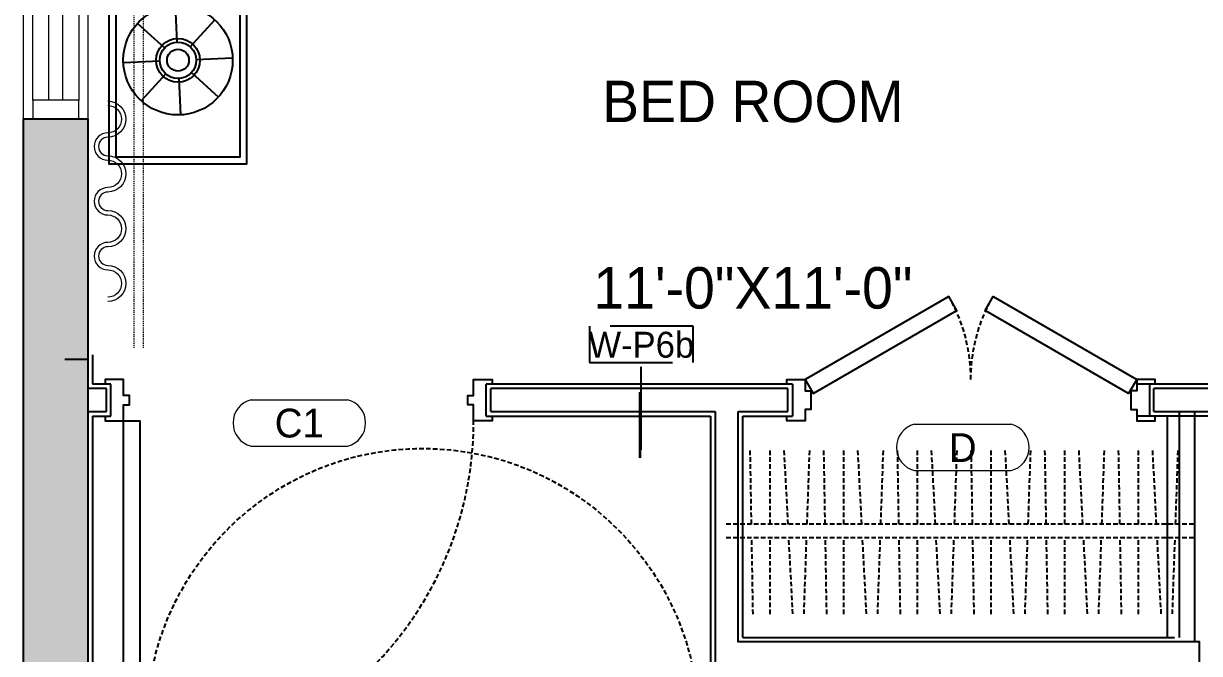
# Model space of a CAD drawing. Header units: inches. Extents: x 0 to 2865, y 0 to 4378.
# Drawn here: x 1076.5 to 1204.3, y 1453.7 to 1522.1 of the extents above; entities that cross this region are included whole.
import ezdxf
from ezdxf.enums import TextEntityAlignment as Align

# ---------------------------------------------------------------- set-up
doc = ezdxf.new("R2010")
doc.units = ezdxf.units.IN
for name, pattern in [('22-016_Xref_2ND-6TH Floor Plan$0$DASHED', [0.75, 0.5, -0.25]), ('22-016_Xref_2ND-6TH Floor Plan$0$HIDDEN', [0.375, 0.25, -0.125]), ('DASHED', [0.75, 0.5, -0.25]), ('HIDDEN', [0.375, 0.25, -0.125])]:
    doc.linetypes.add(name, pattern=pattern)
for name, color, linetype in [('22-016_Xref_2ND-6TH Floor Plan$0$ANNO-TAG-DOOR', 2, 'Continuous'), ('22-016_Xref_2ND-6TH Floor Plan$0$DOOR', 4, 'Continuous'), ('22-016_Xref_2ND-6TH Floor Plan$0$DOOR-FINE', 250, 'DASHED'), ('22-016_Xref_2ND-6TH Floor Plan$0$FURNITURE-LIGHT', 252, 'DASHED'), ('22-016_Xref_2ND-6TH Floor Plan$0$HIDE_X', 252, '22-016_Xref_2ND-6TH Floor Plan$0$HIDDEN'), ('22-016_Xref_2ND-6TH Floor Plan$0$WALL-INTERIOR', 6, 'Continuous'), ('22-016_Xref_2ND-6TH Floor Plan$0$WALL-STUD', 5, 'Continuous'), ('A-WALL-EXTR', 2, 'Continuous'), ('I-FURN', 8, 'Continuous'), ('I-Furn Text', 7, 'Continuous'), ('I-GLAZ', 6, 'Continuous'), ('WALL', 4, 'Continuous')]:
    doc.layers.add(name, color=color, linetype=linetype)
doc.layers.add('A-WALL', color=113, linetype='Continuous', lineweight=9)
doc.styles.add('1 by 8 new', font='GOTHIC.TTF', dxfattribs={"height": 4.5})
doc.styles.add('22-016_Xref_2ND-6TH Floor Plan$0$MAT-TAG', font='GOTHIC.TTF')

# ---------------------------------------------------------------- blocks, each defined once
blk = doc.blocks.new('BED')
at = {"layer": 'I-FURN', "transparency": 33554687}
h = blk.add_hatch(color=256, dxfattribs=at)
edge = h.paths.add_edge_path()
edge.add_ellipse((-40.13340545339418, -5.179312144535743), major_axis=(15.58408863954086, 15.58408863954083), ratio=0.9999999999998601, start_angle=281.63393075534776, end_angle=315.0978341324132, ccw=False)
edge.add_ellipse((-79.48608896645567, 6.57775249017277), major_axis=(-44.19450264213356, 44.19450264213366), ratio=0.9999999999997735, start_angle=202.5392429386608, end_angle=214.1925219491154)
h = blk.add_hatch(color=256, dxfattribs=at)
edge = h.paths.add_edge_path()
edge.add_ellipse((82.8400841603002, -25.50388626169206), major_axis=(-44.19450264210435, 44.19450264210443), ratio=0.9999999999993399, start_angle=30.31826891564059, end_angle=41.97154792606656)
edge.add_ellipse((42.2581928801668, -19.18151577026492), major_axis=(-15.5840886395407, 15.58408863954074), ratio=0.9999999999999475, start_angle=19.412956732346686, end_angle=52.87686010932521, ccw=False)
for p, q in [((-42.84299019888749, -6.031982867865736), (-43.02951411451068, -2.076378131354431)), ((42.84299019889113, -6.03198286785846), (43.02951411451431, -2.076378131347155)), ((-41.41715693743026, -6.545321606889047), (-38.75201433013717, -3.616394348417089)), ((41.4171569374339, -6.545321606881771), (38.75201433014081, -3.616394348409813)), ((-44.21419187031279, -6.67721393247848), (-47.14311912878475, -4.012071325185389)), ((44.21419187031643, -6.677213932471204), (47.14311912878838, -4.012071325178113)), ((-44.72753060933428, -8.10304719393389), (-48.68313534584922, -8.289571109555254)), ((-40.77192587282116, -7.916523278312525), (-36.81632113630803, -7.72999936269116)), ((40.7719258728248, -7.916523278308887), (36.81632113630985, -7.729999362687522)), ((44.72753060933974, -8.103047193926614), (48.68313534585286, -8.289571109547978)), ((-44.08229954472336, -9.474248865361005), (-46.74744215201645, -12.40317612383296)), ((-42.65646628326795, -9.987587604380678), (-42.46994236764658, -13.94319234089562)), ((-41.28526461184083, -9.342356539771572), (-38.35633735336887, -12.00749914706466)), ((41.28526461184447, -9.342356539764296), (38.35633735337251, -12.00749914705739)), ((42.6564662832734, -9.98758760437704), (42.4699423676484, -13.94319234088834)), ((44.08229954472699, -9.47424886535373), (46.74744215202008, -12.40317612382569)), ((29.30252457301015, -76.56771596757471), (-29.53781469260809, -76.56771607310475))]:
    blk.add_line(p, q, dxfattribs=at)
for points in [[(30.00000000000034, 9.094947017729282e-13), (-29.99999999999977, 1.364242052659392e-12), (-29.99999999999977, -4.126984126980915), (30.00000000000034, -4.12698412698137)], [(-31.49945648216067, -0.509785236112748), (-53.99999999999966, -0.509785236112748), (-53.99999999999966, -15.50978523611275), (-31.49945648216067, -15.50978523611275)], [(-32.24945648216067, -1.259785236112748), (-53.24999999999966, -1.259785236112748), (-53.24999999999966, -14.75978523611275), (-32.24945648216067, -14.75978523611275)], [(31.49945648216124, -0.5097852361132027), (54.00000000000045, -0.5097852361132027), (54.00000000000045, -15.5097852361132), (31.49945648216124, -15.5097852361132)], [(32.24945648216124, -1.259785236113203), (53.25000000000045, -1.259785236113203), (53.25000000000045, -14.7597852361132), (32.24945648216124, -14.7597852361132)], [(30.00000000000057, -77.58850157534334), (-29.99999999999943, -77.58850157533561), (-29.99999999999977, -4.126984126980915), (30.00000000000034, -4.12698412698137)], [(30.00000000000057, -77.58850157534334), (-29.99999999999943, -77.58850157533561), (-29.99999999999943, -79.99999999999818), (30.00000000000057, -79.99999999999864)]]:
    blk.add_lwpolyline(points, close=True, dxfattribs=at)
for centre, radius in [((-42.74972824107681, -8.009785236125026), 5.940000000497924), ((42.74972824108045, -8.00978523611775), 5.940000000497934), ((-42.74972824107681, -8.009785236125026), 2.37600000019917), ((-42.74972824107681, -8.009785236125026), 1.980000000165975), ((42.74972824108045, -8.00978523611775), 2.376000000199173), ((42.74972824108045, -8.00978523611775), 1.980000000165978), ((-42.74972824107681, -8.009785236125026), 1.188000000099585), ((42.74972824108045, -8.00978523611775), 1.188000000099587)]:
    blk.add_circle(centre, radius, dxfattribs=at)
for centre, radius, start, end in [((-79.48608896645567, 6.577752490158218), 62.50046501884082, 337.5392429675062, 349.1925219301149), ((-40.13340545339418, -5.179312144535743), 22.03922951125872, 326.6339307816924, 0.09783412808068302), ((14.29732386618025, 61.58127291774917), 74.16983031942473, 244.1051374163238, 262.6266274648001), ((-9.496600725120175, 0.2813959061982132), 10.16506761753974, 212.242321466755, 234.7327240634353), ((-23.50899874913705, -8.395362257053876), 6.317151978906221, 354.506931220937, 31.00115229156921), ((-65.5893967356966, -2.686405764818574), 62.50046501884082, 352.8723856237003, 356.9715479605134), ((-8.100783944158707, -9.945069122257792), 6.317151978906221, 2.285957195940157, 38.78017823902326), ((-25.00750545553421, -9.00877625624571), 22.03922951125872, 355.9241832641608, 7.876860115832518), ((6.923956555081986, 6.052799551770931), 15.7163777343684, 230.0100781594712, 270.4110818738097), ((4.608240109839699, 0.5484592739167056), 10.16506761753974, 220.02134745206, 242.5117500576237), ((-56.74194596098062, -2.686405764818574), 62.50046501884082, 353.5972692344646, 356.9715479605134), ((22.05120906756247, 28.66581657881807), 38.33040339653333, 244.7013599602726, 270.4919954027366), ((1.731579927553298, -9.153739509339175), 5.053721583124976, 2.285957195940157, 38.78017823902326), ((-16.16005468084734, -9.00877625624571), 22.03922951125872, 358.300895687622, 7.876860115832518), ((13.45569088454113, 0.5484592739167056), 10.16506761753974, 220.02134745206, 242.5117500576237), ((1.6097178230998, -1.068042130565118), 10.16506761753974, 279.7780667895824, 302.2684693717773), ((10.52427233854576, -14.93037051991178), 6.317151978906221, 123.5096386267922, 160.0038596369334), ((26.91456338705063, -19.18151577025037), 22.03922951125872, 154.4129567395365, 168.0486538025515), ((67.49645466716936, -25.50388626166296), 62.50046501884082, 165.3182689327398, 170.1576576033741), ((16.95334731620142, -1.068042130565118), 10.16506761753974, 279.7780667895824, 302.2684693717773), ((25.86790183164737, -14.93037051991178), 6.317151978906221, 123.5096386267922, 160.0038596369334), ((42.2581928801668, -19.18151577025037), 22.03922951125872, 154.4129567395365, 187.8768601158325), ((82.8400841603002, -25.50388626166296), 62.50046501884082, 165.3182689327398, 176.9715479605135), ((0.5650791867523139, -2.724646134584873), 10.16506761753974, 271.9990408009585, 294.4894434119159), ((7.521290979130185, -17.66601648949199), 6.317151978906221, 115.7306126241778, 152.2248337046104), ((23.18534486324677, -24.09651355502046), 22.03922951125872, 146.6339307816924, 160.1771595901036), ((62.53802837629371, -35.8535781896926), 62.50046501884082, 157.5392429675062, 161.60550070761), ((-24.46935156927759, -11.60980921006421), 6.317151978906221, 295.7306126241778, 332.2248337046104), ((-13.83739369628859, 10.04619940877501), 31.25023250942041, 297.0966054268173, 308.7498844551293), ((-2.67592405284779, -7.191467559902776), 11.01961475562936, 286.1912932477329, 319.6551966384683), ((2.607022389900862, -13.80727786792613), 3.15857598945311, 314.0642937237366, 350.5585147739947), ((10.75337835005519, -15.05035558970758), 5.082533808769868, 171.7996839924949, 194.290086579433), ((18.72723211524169, -9.53606954406041), 13.85831012812964, 200.2180295282298, 230.5721066988012), ((-17.51313977583743, -26.55117956529921), 10.16506761753974, 91.99904080095843, 114.489443411916), ((-48.55739803216386, -18.68842713378262), 31.25023250942041, 354.1733605243788, 5.826639475621183), ((-28.02168360278267, -18.68842713378262), 11.01961475562936, 343.2680482935895, 16.73195170641054), ((-14.12590964828235, -11.68730220280713), 5.082533808769868, 228.876439015135, 251.3668416504409), ((-19.59701536144678, -17.84971730787083), 3.15857598945311, 11.14104877428638, 47.63526982051552), ((-11.93790888917249, 7.712010399839983), 23.87731924453131, 256.6069347148807, 279.7033356534133), ((-11.25617056284648, -11.99507458926973), 5.082533808769868, 288.6331583495591, 311.1235609848649), ((-5.785064850249569, -18.15748969433389), 3.15857598945311, 132.3647301794845, 168.8589512257136), ((2.639603391071773, -18.99619952022385), 11.01961475562936, 163.2680482935895, 179.5280806176435), ((23.17531782048206, -18.99619952022385), 31.25023250942041, 174.1733605243788, 179.459318573744), ((-31.24538445631265, -90.85709861731357), 74.16983031942473, 79.17424012284803, 82.62662746480014), ((-25.56402538665827, 7.195786140962355), 31.25023250942041, 297.0966054268173, 308.7498844551293), ((-14.40255574317382, -10.04188082773044), 11.01961475562936, 286.1912932477329, 319.6551966384683), ((-9.119609300425168, -16.65769113575379), 3.15857598945311, 314.0642937237366, 350.5585147739947), ((-0.973253340285396, -17.90076885755025), 5.082533808769868, 171.7996839924949, 194.290086579433), ((6.488032239475046, -13.28487082182164), 13.08380323838914, 197.300731885757, 228.5457579871332), ((1.198997291809405, -14.71898067656639), 3.15857598945311, 255.2879751359212, 291.7821961739907), ((-8.26491931026942, -27.58011102569344), 13.08380323838914, 17.30073188575705, 48.54575798713328), ((-1.000102190504208, -22.66078897938769), 5.082533808769868, 51.55640329502378, 74.04680590809828), ((23.18534486324677, -24.09651355502046), 22.03922951125872, 166.9490291641304, 180.0978341280807), ((4.52646272949687, -54.73260538696104), 36.20873892111788, 63.951439646957, 83.93041457906844), ((25.35147136879129, -18.24522290423101), 6.317151978906221, 182.2859571959402, 218.7801782390233), ((-19.59701536144678, -19.52713695965804), 3.15857598945311, 312.3647301794845, 348.8589512257136), ((6.560938158989643, -20.88046344250233), 6.317151978906221, 174.506931220937, 211.0011522915692), ((62.53802837629371, -35.8535781896926), 62.50046501884082, 165.004368342141, 169.1925219301149), ((24.81943922664539, -51.28534808976019), 34.43255801509228, 115.6293303264636, 126.7306041362188), ((13.11009963482536, -31.93566536198978), 12.12087208699685, 105.2314041699549, 137.1285303148105), ((8.973664171761243, -24.56348686417823), 4.426517426633798, 77.57967366765597, 108.3696246791492), ((11.53166473865019, -13.48407683221649), 6.944724643454832, 237.3976725374356, 256.6295816687488), ((12.64244731585529, -28.73875130058059), 10.16506761753974, 40.02134745206006, 62.51175005762365), ((-14.12590964828235, -25.6895520647513), 5.082533808769868, 108.6331583495591, 131.1235609848649), ((-13.35282304168459, -51.73958583202239), 30.16081448590489, 84.01519655289943, 97.84314601574884), ((-10.52763439851662, -17.56939394439405), 3.15857598945311, 255.2879751359212, 291.7821961739907), ((-19.99155100059545, -30.43052429355066), 13.08380323838914, 17.30073188575705, 48.54575798713328), ((-12.72673388084479, -25.51120224721581), 5.082533808769868, 51.55640329502378, 74.04680590809828), ((-7.451459863964942, -29.55722160606001), 10.16506761753974, 32.24232146675506, 54.7327240634353), ((-0.8036337302033871, -22.9642129904596), 5.082533808769868, 351.7996839924949, 14.29008657943298), ((-2.975884362574675, -26.14600117096325), 3.15857598945311, 75.28797513592127, 111.7821961739907), ((-0.7767848799700232, -18.20419286862216), 5.082533808769868, 231.5564032950238, 254.0468059080983), ((-31.24538445631265, -90.85709861731357), 74.16983031942473, 64.1051374163238, 67.63867184205104), ((7.342722229659898, -24.20729071178994), 3.15857598945311, 134.0642937237366, 170.5585147739947), ((12.06050662553798, -50.9111812563051), 31.25023250942041, 117.0966054268173, 128.7498844551294), ((0.8990369820388651, -33.67351428762686), 11.01961475562936, 106.1912932477329, 139.6551966384683), ((-12.53026542052942, -25.81462625830227), 5.082533808769868, 351.7996839924949, 14.29008657943298), ((-4.383909460709788, -27.0577039796035), 3.15857598945311, 134.0642937237366, 170.5585147739947), ((3.474101079846605, -62.06178744445697), 33.87342975265533, 127.9869748437238, 167.0501721512429), ((1.936634840734996, -44.91762432006271), 21.54482815320035, 153.6783093618448, 206.3216906381552), ((10.47614018191257, -44.91762432006271), 29.44343855979626, 161.0671664828343, 198.9328335171657), ((5.964064367859237, -411.182269407645), 376.5418162922257, 86.44646922421903, 93.55353079057583), ((25.82939820222964, -32.51127248686225), 4.49478135502051, 261.0708330919693, 320.5971467921632), ((35.81597754842403, -41.5063476278292), 8.952560559357284, 136.6815567684954, 182.5313597915342), ((230.7615168969025, -55.96606818865121), 202.509637991314, 174.1611023577892, 185.8388976422108), ((-14.95230106059148, -44.62510768422226), 8.02980569546747, 165.8230938933009, 226.379597077757), ((-25.09939255187021, -54.74580688857441), 5.117521007405927, 39.21859843020932, 124.8103884606712), ((-23.45610536289996, -63.83484160625721), 11.16565865548822, 56.99721129923215, 123.0027887007679), ((-23.45610536289985, -67.74124003273664), 14.59763732330932, 65.37844301681548, 114.6215569831845), ((-90.91803097730622, -65.51927218630453), 62.36665025055149, 349.7960217976261, 10.2039782023739)]:
    blk.add_arc(centre, radius, start, end, dxfattribs=at)
blk = doc.blocks.new('*U37')
for points in [[(-0.625, 0), (-0.625, -0.5), (1.375, -0.5), (1.375, 1.25), (1.999999999999773, 1.25), (2, 2.246282104982197), (1.375, 2.246282104982197), (1.375, 3.996282104982197), (-0.625, 3.996282104982197), (-0.625, 3.496282104982197)], [(41.375, 0), (41.375, -0.5), (39.375, -0.5), (39.375, 1.25), (38.75000000000023, 1.25), (38.75, 2.246282104982197), (39.375, 2.246282104982197), (39.375, 3.996282104982197), (41.375, 3.996282104982197), (41.375, 3.496282104982197)]]:
    blk.add_lwpolyline(points)
blk.add_lwpolyline([(1.375, -0.5), (3.125, -0.5), (3.125, -38.5), (1.375, -38.5)], close=True)
at = {"layer": '22-016_Xref_2ND-6TH Floor Plan$0$DOOR-FINE'}
blk.add_arc((1.375, -0.5), 38, 270, 7.016709298534877e-15, dxfattribs=at)
at = {"layer": '22-016_Xref_2ND-6TH Floor Plan$0$WALL-INTERIOR'}
for p, q in [((0, 0), (0, 3.496282104982197)), ((40.75, 0), (40.75, 3.496282104982197))]:
    blk.add_line(p, q, dxfattribs=at)
blk = doc.blocks.new('*U41')
blk.add_lwpolyline([(1.375, 0.5), (2.25, -1.015544456622768), (17.83845726811989, 7.984455543377237), (16.96345726811989, 9.500000000000004)], close=True)
blk.add_lwpolyline([(-0.625, 0), (-0.625, 0.5), (1.375, 0.5), (1.375, -0.75), (1.999999999999773, -0.75), (2, -2.747277672297904), (1.375, -2.747277672297904), (1.375, -3.997277672297904), (-0.625, -3.997277672297904), (-0.625, -3.497277672297904)])
at = {"layer": '22-016_Xref_2ND-6TH Floor Plan$0$DOOR-FINE'}
blk.add_arc((1.375, 0.5), 18, 0, 27.2136904000545, dxfattribs=at)
at = {"layer": '22-016_Xref_2ND-6TH Floor Plan$0$WALL-INTERIOR'}
blk.add_line((0, 0), (0, -3.497277672297904), dxfattribs=at)
blk = doc.blocks.new('*U38')
for p, q in [((0, 0.75), (50.92316110826532, 0.75)), ((0, -0.75), (50.92316110826532, -0.75))]:
    blk.add_line(p, q)
for points in [[(1.973809422881633, 0.75), (1.685904529677828, 8.99451744317139)], [(4.039305834462, 0.75), (4.471023606186463, 8.98766581279233)], [(6, 0.75), (6, 9)], [(8.013091298696168, 0.75), (8.157071657935607, 8.998629256407776)], [(9.973809422881633, 0.75), (9.685904529677828, 8.99451744317139)], [(12.039305834462, 0.75), (12.47102360618646, 8.98766581279233)], [(14, 0.75), (14, 9)], [(16.01309129869617, 0.75), (16.15707165793561, 8.998629256407776)], [(17.97380942288163, 0.75), (17.68590452967783, 8.99451744317139)], [(20.039305834462, 0.75), (20.47102360618646, 8.98766581279233)], [(22, 0.75), (22, 9)], [(24.01309129869617, 0.75), (24.15707165793561, 8.998629256407776)], [(25.97380942288163, 0.75), (25.68590452967783, 8.99451744317139)], [(28.039305834462, 0.75), (28.47102360618646, 8.98766581279233)], [(30, 0.75), (30, 9)], [(32.01309129869617, 0.75), (32.1570716579356, 8.998629256407776)], [(33.97380942288163, 0.75), (33.68590452967783, 8.99451744317139)], [(36.039305834462, 0.75), (36.47102360618646, 8.98766581279233)], [(38, 0.75), (38, 9)], [(40.01309129869617, 0.75), (40.1570716579356, 8.998629256407776)], [(41.97380942288163, 0.75), (41.68590452967783, 8.99451744317139)], [(44.039305834462, 0.75), (44.47102360618646, 8.98766581279233)], [(46, 0.75), (46, 9)], [(48.01309129869617, 0.75), (48.1570716579356, 8.998629256407776)], [(2.314095470323082, -8.99451744317139), (2.026190577119277, -0.7499999999999982)], [(3.528976393813082, -8.9876658127896), (3.960694165537403, -0.75)], [(6, -9), (6, -0.75)], [(7.842928342064395, -8.998629256407773), (7.986908701303833, -0.75)], [(10.31409547032308, -8.99451744317139), (10.02619057711928, -0.7499999999999982)], [(11.52897639381308, -8.9876658127896), (11.9606941655374, -0.75)], [(14, -9), (14, -0.75)], [(15.8429283420644, -8.998629256407773), (15.98690870130383, -0.75)], [(18.31409547032308, -8.99451744317139), (18.02619057711928, -0.7499999999999982)], [(19.52897639381308, -8.9876658127896), (19.9606941655374, -0.75)], [(22, -9), (22, -0.75)], [(23.8429283420644, -8.998629256407773), (23.98690870130383, -0.75)], [(26.31409547032308, -8.99451744317139), (26.02619057711928, -0.7499999999999982)], [(27.52897639381308, -8.9876658127896), (27.9606941655374, -0.75)], [(30, -9), (30, -0.75)], [(31.8429283420644, -8.998629256407773), (31.98690870130383, -0.75)], [(34.31409547032308, -8.99451744317139), (34.02619057711928, -0.7499999999999982)], [(35.52897639381308, -8.9876658127896), (35.9606941655374, -0.75)], [(38, -9), (38, -0.75)], [(39.8429283420644, -8.998629256407773), (39.98690870130383, -0.75)], [(42.31409547032308, -8.99451744317139), (42.02619057711928, -0.7499999999999982)], [(43.52897639381308, -8.9876658127896), (43.9606941655374, -0.75)], [(46, -9), (46, -0.75)], [(47.8429283420644, -8.998629256407773), (47.98690870130383, -0.75)]]:
    blk.add_lwpolyline(points)
blk = doc.blocks.new('22-016_Xref_2ND-6TH Floor Plan$0$TAG DOOR rev1')
at = {"lineweight": 0}
for p, q in [((-0.1049349932019034, 0.1006204679356447), (0.1050810130969588, 0.1006204679356447)), ((-0.1049349932019034, 0.0002038012689780169), (0.1050810130969588, 0.0002038012689780169))]:
    blk.add_line(p, q, dxfattribs=at)
for centre, radius, start, end in [((-0.09227493026930894, 0.05041213460231135), 0.05177986026988063, 104.1521583763728, 255.8478416236271), ((0.09242095016436434, 0.05041213460231134), 0.05177986026988064, 284.1521583763727, 75.84784162362723)]:
    blk.add_arc(centre, radius, start, end, dxfattribs=at)
at = {"style": '22-016_Xref_2ND-6TH Floor Plan$0$MAT-TAG'}
blk.add_attdef('101A', text='', height=0.0625, dxfattribs=at).set_placement((0, 0), align=Align.BOTTOM_CENTER)
blk = doc.blocks.new('*U39')
at = {"color": 42}
blk.add_line((1.579573507045148e-15, -0.3186092893016441), (3.05311331771918e-16, -0.05468749999999974), dxfattribs=at)
blk.add_lwpolyline([(-0.1562499999999999, 0.05468750000000067), (-0.1562499999999999, -0.05468749999999921), (0.1562500000000002, -0.05468750000000028), (0.1562500000000003, 0.05468749999999979)], close=True)
at = {"color": 0, "linetype": 'ByBlock', "const_width": 0.0075}
blk.add_lwpolyline([(-0.003749999999998899, -0.1443057547417286), (-0.003749999999998191, -0.3436092893016441)], dxfattribs=at)
at = {"style": '22-016_Xref_2ND-6TH Floor Plan$0$MAT-TAG'}
blk.add_attdef('PX-X', text='', height=0.0625, dxfattribs=at).set_placement((0, 0), align=Align.MIDDLE)
blk.add_attdef('SUFFIX', text='', height=0.0625, dxfattribs=at).set_placement((0.05740138463352196, -0.1506655906939615), align=Align.BOTTOM_LEFT)

msp = doc.modelspace()

# ---------------------------------------------------------------- hatches: boundary and pattern name
at = {"layer": 'A-WALL', "lineweight": 5, "transparency": 33554636}
h = msp.add_hatch(color=8, dxfattribs=at)
h.dxf.hatch_style = 1
h.paths.add_polyline_path([(1076.546375780872, 1511.766392375142), (1083.546375780908, 1511.766392375142), (1083.546375780908, 1384.966826151235), (1076.546375780879, 1384.945864875596)])

# ---------------------------------------------------------------- linework, layer by layer
at = {"layer": '22-016_Xref_2ND-6TH Floor Plan$0$FURNITURE-LIGHT', "color": 8, "linetype": '22-016_Xref_2ND-6TH Floor Plan$0$DASHED', "lineweight": -3, "transparency": 33554636}
msp.add_circle((1119.909671252295, 1445.966468123869), 30, dxfattribs=at)
at = {"layer": '22-016_Xref_2ND-6TH Floor Plan$0$WALL-INTERIOR', "color": 8, "transparency": 33554636}
for p, q in [((1084.046375780912, 1486.143776021138), (1084.046375780912, 1482.965428767887)), ((1086.046375780912, 1482.965428767887), (1084.046375780912, 1482.965428767887)), ((1160.091103343482, 1482.965393407024), (1126.82718265157, 1482.965393407027)), ((1262.431974017934, 1482.964716151685), (1197.494415971894, 1482.964716151685)), ((1084.046375780912, 1479.465428767887), (1084.046375780912, 1391.966826151293)), ((1084.046375780912, 1479.465428767887), (1086.046375780912, 1479.465428767887)), ((1126.827240827843, 1479.464787548711), (1151.201797917987, 1479.464787548711)), ((1151.201797917987, 1479.464787548711), (1151.201797917987, 1451.964716151689)), ((1154.701797928858, 1455.464716151689), (1154.701797928858, 1479.464787548711)), ((1154.701797928858, 1479.464787548711), (1160.091161519747, 1479.464787548711)), ((1262.431974017934, 1479.464680552491), (1197.494415971894, 1479.464680552491)), ((1200.822081688068, 1455.464716151689), (1200.822081688068, 1479.464787548711)), ((1154.701797928858, 1455.464716151689), (1201.588857788214, 1455.464716151688))]:
    msp.add_line(p, q, dxfattribs=at)
at = {"layer": '22-016_Xref_2ND-6TH Floor Plan$0$WALL-STUD', "color": 8, "transparency": 33554636}
for p, q in [((1083.546375780912, 1485.64377600328), (1081.046375625396, 1485.64377600328)), ((1083.546375780912, 1485.64377600328), (1083.546375780912, 1482.465428767887)), ((1085.546375780912, 1482.465428767887), (1083.546375780912, 1482.465428767887)), ((1085.546375780912, 1479.965428767887), (1085.546375780912, 1482.465428767887)), ((1159.591161519747, 1482.465393407024), (1127.327240827843, 1482.465393407024)), ((1127.327240827843, 1479.964787548711), (1127.327240827843, 1482.465393407024)), ((1159.591161519747, 1479.964787548711), (1159.591161519747, 1482.465393407024)), ((1261.931899238116, 1482.464716151685), (1199.370399127016, 1482.464716151685)), ((1199.370399127016, 1479.965428767887), (1199.370399127016, 1482.464716151685)), ((1083.546375780912, 1479.965428767887), (1083.546375780912, 1391.466826151293)), ((1083.546375780912, 1479.965428767887), (1085.546375780912, 1479.965428767887)), ((1127.327240827843, 1479.964787548711), (1151.701797917987, 1479.964787548711)), ((1154.201797928858, 1479.964787548711), (1159.591161519747, 1479.964787548711)), ((1199.370399127016, 1479.965428767887), (1261.931899238116, 1479.965428767888))]:
    msp.add_line(p, q, dxfattribs=at)
for points in [[(1151.701797917987, 1479.964787548711), (1151.701797917987, 1452.464716151689), (1154.701797928858, 1452.464716151689)], [(1204.305913780045, 1391.466826151293), (1204.305913780045, 1454.964716151689), (1154.201797928858, 1454.964716151689), (1154.201797928858, 1479.964787548711)], [(1202.088857788214, 1479.964787548711), (1202.088857788214, 1455.464716151688)], [(1203.822010291042, 1454.964716151689), (1203.822010291042, 1479.964787548711)]]:
    msp.add_lwpolyline(points, dxfattribs=at)
at = {"layer": 'A-WALL-EXTR', "color": 8, "linetype": 'HIDDEN', "lineweight": 5, "ltscale": 0.1, "transparency": 33554636}
for p, q in [((1088.546375780908, 1619.384142817841), (1088.546375781061, 1486.821946587129)), ((1089.546375780908, 1619.384142817841), (1089.546375781061, 1486.821946587127))]:
    msp.add_line(p, q, dxfattribs=at)
at = {"layer": 'I-FURN', "color": 8, "lineweight": 5, "transparency": 33554636}
for points in [[(1085.710487487133, 1513.208178942473, -1), (1085.710487487133, 1510.235245227867, 0.9999999999999998), (1085.710487487133, 1507.262311513247, -0.9999999999999998), (1085.710487487133, 1504.289377798631, 0.9999999999999998), (1085.710487487133, 1501.316444084015, -0.9999999999999998), (1085.710487487133, 1498.343510369395, 0.9999999999999998), (1085.710487487133, 1495.370576654778, -0.9999999999999998), (1085.710487487133, 1492.397642940158)], [(1085.710487487133, 1513.687154736856, -1), (1085.710487487133, 1509.756269433484, 1), (1085.710487487133, 1507.741287307631, -1), (1085.710487487133, 1503.810402004247, 1), (1085.710487487133, 1501.795419878395, -1), (1085.710487487133, 1497.864534575011, 1), (1085.710487487133, 1495.849552449162, -1), (1085.710487487133, 1491.918667145775, -1)]]:
    msp.add_lwpolyline(points, format="xyb", dxfattribs=at)
at = {"layer": 'I-GLAZ', "color": 8, "lineweight": 5, "ltscale": 0.05, "transparency": 33554636}
for points in [[(1076.546375780872, 1583.766392375142), (1083.546375780908, 1583.766392375142), (1083.546375780908, 1511.766392375142), (1076.546375780872, 1511.766392375142)], [(1082.546375780894, 1513.766392375142), (1077.546375780894, 1513.766392375142), (1077.546375780894, 1581.766392375142), (1082.546375780894, 1581.766392375142)], [(1080.796375780894, 1581.766392375142), (1080.796375780894, 1513.766392375142), (1079.296375780894, 1513.766392375142), (1079.296375780894, 1581.766392375142)], [(1082.546375780894, 1513.766392375142), (1077.546375780894, 1513.766392375142), (1077.546375780894, 1511.766392375142), (1082.546375780894, 1511.766392375142)]]:
    msp.add_lwpolyline(points, close=True, dxfattribs=at)
at = {"layer": 'WALL', "color": 8, "ltscale": 0.1, "transparency": 33554636}
msp.add_lwpolyline([(1076.546375780872, 1511.766392375142), (1083.546375780908, 1511.766392375142), (1083.546375780908, 1384.966826151235), (1076.546375780879, 1384.945864875596)], close=True, dxfattribs=at)

# ---------------------------------------------------------------- block references
at = {"layer": '22-016_Xref_2ND-6TH Floor Plan$0$ANNO-TAG-DOOR', "color": 8, "transparency": 33554636}
ref = msp.add_blockref('22-016_Xref_2ND-6TH Floor Plan$0$TAG DOOR rev1', (1106.509566044188, 1476.224495477408, -5.780154995892888e-09), dxfattribs=dict(at, xscale=50, yscale=50, zscale=50))
ref.add_attrib('12345', 'C1', dxfattribs={"layer": '0', "height": 3.125, "style": '22-016_Xref_2ND-6TH Floor Plan$0$MAT-TAG'}).set_placement((1106.509566044188, 1476.224495477408, -5.780154995892888e-09), align=Align.BOTTOM_CENTER)
ref = msp.add_blockref('22-016_Xref_2ND-6TH Floor Plan$0$TAG DOOR rev1', (1178.590089272984, 1473.561554832403, -9.34768259266159e-09), dxfattribs=dict(at, xscale=50, yscale=50, zscale=50))
ref.add_attrib('12345', 'D', dxfattribs={"layer": '0', "height": 3.125, "style": '22-016_Xref_2ND-6TH Floor Plan$0$MAT-TAG'}).set_placement((1178.590089272984, 1473.561554832403, -9.34768259266159e-09), align=Align.BOTTOM_CENTER)
at = {"layer": '22-016_Xref_2ND-6TH Floor Plan$0$DOOR', "color": 8, "transparency": 33554636}
for name, p, xscale, yscale, zscale, rotation in [('*U41', (1160.091102415936, 1482.965403801719), 1.000757998480004, 1.000757998480004, 1.000757998480004, 0.0009521936876477257), ('*U41', (1198.870458220168, 1482.96472654638), -1.000757998480004, 1.000757998480004, 1.000757998480004, 359.9990478063124), ('*U37', (1086.046433929252, 1479.465790868534), 1.000755996964007, 1.000755996964007, 1.000755996964007, 0.0009521936876477267)]:
    msp.add_blockref(name, p, dxfattribs=dict(at, xscale=xscale, yscale=yscale, zscale=zscale, rotation=rotation))
at = {"layer": '22-016_Xref_2ND-6TH Floor Plan$0$FURNITURE-LIGHT', "color": 8, "lineweight": -3, "transparency": 33554636, "xscale": -1.000755996964007, "yscale": 1.000755996964007, "zscale": 1.000755996964007, "rotation": 359.9990478063124}
msp.add_blockref('*U38', (1203.691602114704, 1467.001415943386), dxfattribs=at)
at = {"layer": '22-016_Xref_2ND-6TH Floor Plan$0$HIDE_X', "color": 8, "lineweight": 0, "transparency": 33554636}
ref = msp.add_blockref('*U39', (1143.666383803873, 1487.286163158858, -2.155985136931254e-05), dxfattribs=dict(at, xscale=36, yscale=36, zscale=36))
ref.add_attrib('PX-X', 'W-P6b', dxfattribs={"layer": '0', "height": 2.8125, "style": '22-016_Xref_2ND-6TH Floor Plan$0$MAT-TAG'}).set_placement((1143.666383803873, 1487.286163158858, -2.155985136931254e-05), align=Align.MIDDLE)
at = {"layer": 'I-FURN', "color": 8, "lineweight": 5, "transparency": 33554636, "rotation": 90}
msp.add_blockref('BED', (1085.317551240616, 1560.864327082997), dxfattribs=at)

# ---------------------------------------------------------------- texts
at = {"layer": 'I-Furn Text', "color": 8, "lineweight": 5, "transparency": 33554636, "char_height": 4.5, "width": 50.47192046227057, "attachment_point": 2, "style": '1 by 8 new'}
for s, insert in [('BED ROOM', (1155.796183221868, 1515.895558410334)), ('11\'-0"X11\'-0"', (1155.796183221868, 1495.653765245329))]:
    msp.add_mtext(s, dxfattribs=dict(at, insert=insert))

doc.saveas('drawing.dxf')
